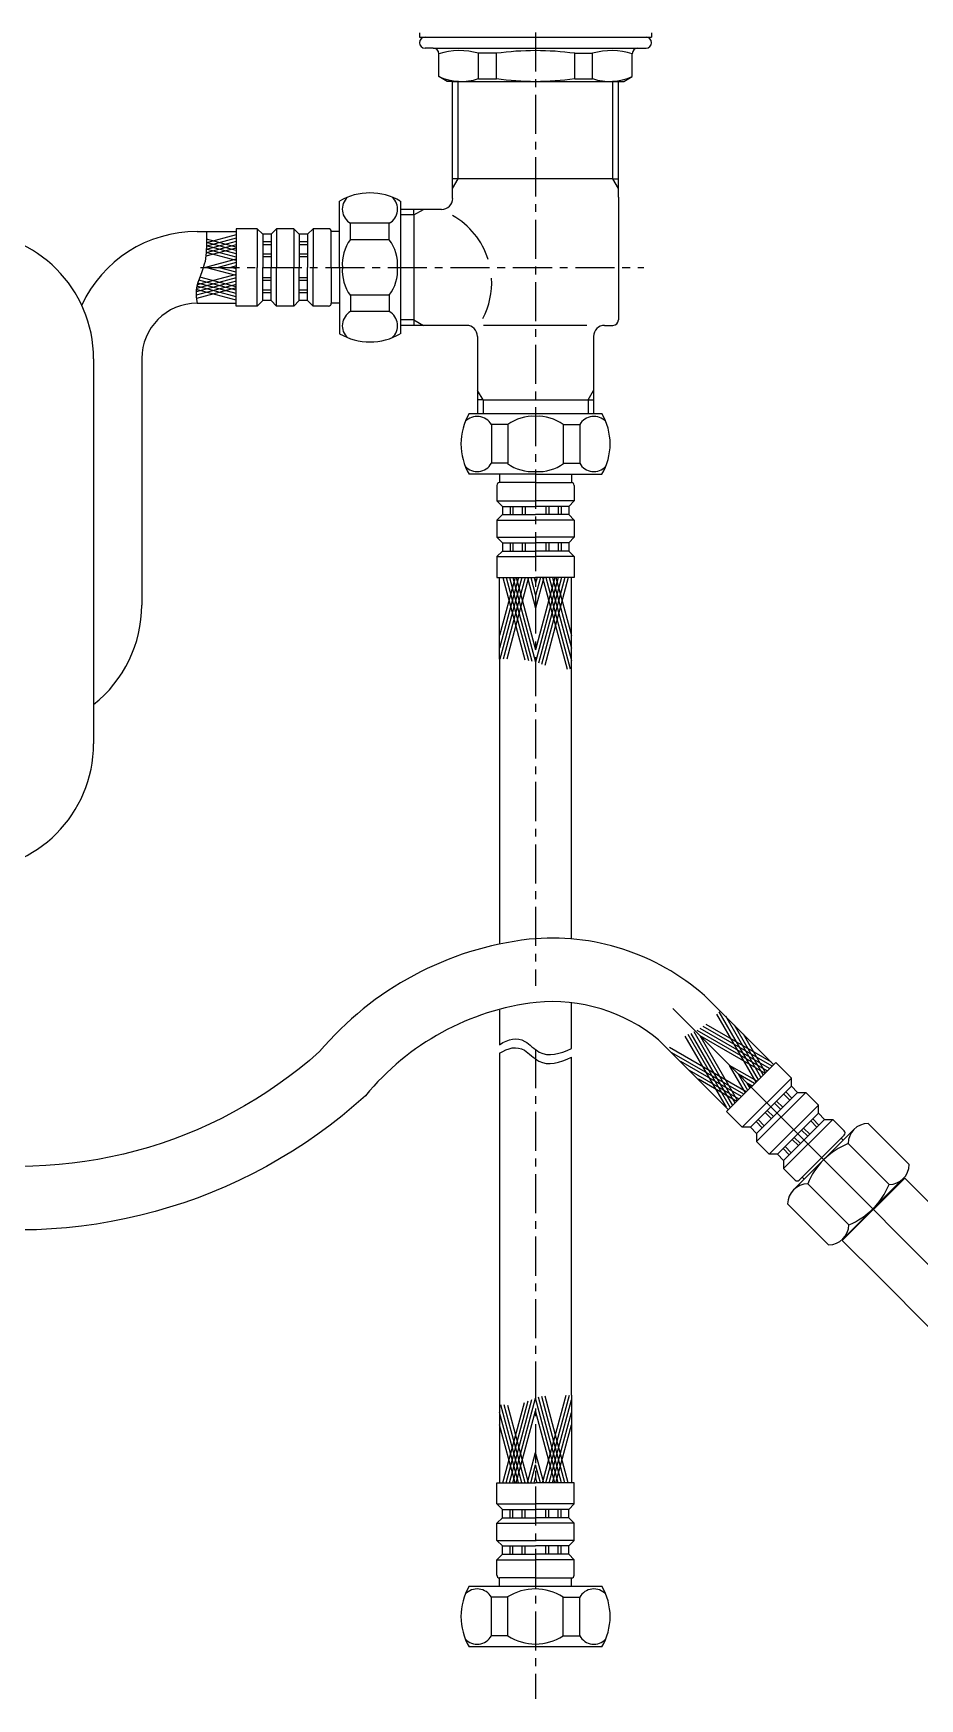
# Model space of a CAD drawing. Header units: inches. Extents: x -1249499 to 290957, y -589671 to 1013543.
# Drawn here: x -1224126.4 to -1224098, y 249216.9 to 249270.2 of the extents above; entities that cross this region are included whole.
import ezdxf

# ---------------------------------------------------------------- set-up
doc = ezdxf.new("R2010")
doc.units = ezdxf.units.IN
doc.header["$MEASUREMENT"] = 0
doc.linetypes.add('CENTER', pattern=[2, 1.25, -0.25, 0.25, -0.25])
for name, color, linetype in [('2', 3, 'Continuous'), ('5', 5, 'Continuous'), ('6', 6, 'Continuous')]:
    doc.layers.add(name, color=color, linetype=linetype)

msp = doc.modelspace()

# ---------------------------------------------------------------- linework, layer by layer
for p, q in [((-1224114.192, 249264.425), (-1224114.192, 249264.602)), ((-1224112.159, 249259.128), (-1224112.159, 249258.067)), ((-1224108.447, 249259.128), (-1224108.447, 249258.067))]:
    msp.add_line(p, q)
at = {"layer": '2', "linetype": 'CENTER'}
for p, q in [((-1224110.303, 249290.272), (-1224110.303, 249239.741)), ((-1224121.026, 249262.746), (-1224106.838, 249262.746)), ((-1224110.303, 249237.715), (-1224110.303, 249216.922))]:
    msp.add_line(p, q, dxfattribs=at)
at = {"layer": '2'}
msp.add_line((-1224093.983, 249227.047), (-1224105.909, 249239.022), dxfattribs=at)
at = {"layer": '5', "color": 2}
for p, q in [((-1224114.015, 249270.259), (-1224114.015, 249270.118)), ((-1224114.015, 249270.118), (-1224106.59, 249270.118)), ((-1224113.839, 249270.118), (-1224106.767, 249270.118)), ((-1224106.59, 249270.259), (-1224106.59, 249270.118)), ((-1224113.573, 249269.764), (-1224113.839, 249269.764)), ((-1224113.573, 249269.764), (-1224106.767, 249269.764)), ((-1224113.397, 249268.857), (-1224113.397, 249269.588)), ((-1224112.126, 249268.789), (-1224112.126, 249269.602)), ((-1224111.556, 249269.602), (-1224112.126, 249269.602)), ((-1224111.556, 249268.789), (-1224111.556, 249269.602)), ((-1224109.05, 249268.789), (-1224109.05, 249269.602)), ((-1224109.05, 249269.602), (-1224108.48, 249269.602)), ((-1224108.48, 249268.789), (-1224108.48, 249269.602)), ((-1224107.209, 249268.857), (-1224107.209, 249269.588)), ((-1224113.131, 249268.704), (-1224113.397, 249268.857)), ((-1224112.955, 249268.704), (-1224113.131, 249268.704)), ((-1224112.955, 249268.704), (-1224107.474, 249268.704)), ((-1224112.955, 249264.956), (-1224112.955, 249268.704)), ((-1224112.126, 249268.789), (-1224111.556, 249268.789)), ((-1224109.05, 249268.789), (-1224108.48, 249268.789)), ((-1224107.651, 249264.997), (-1224107.651, 249268.704)), ((-1224107.474, 249268.704), (-1224107.209, 249268.857)), ((-1224112.778, 249265.58), (-1224112.955, 249265.58)), ((-1224107.828, 249265.58), (-1224112.778, 249265.58)), ((-1224107.828, 249265.58), (-1224107.651, 249265.58)), ((-1224116.573, 249262.746), (-1224116.573, 249264.867)), ((-1224114.628, 249264.867), (-1224114.628, 249260.625)), ((-1224107.651, 249264.997), (-1224107.651, 249261.067)), ((-1224113.568, 249264.602), (-1224114.628, 249264.602)), ((-1224113.308, 249264.602), (-1224114.369, 249264.602)), ((-1224114.192, 249264.425), (-1224114.192, 249261.067)), ((-1224121.134, 249263.895), (-1224119.879, 249263.895)), ((-1224119.879, 249263.794), (-1224120.833, 249263.538)), ((-1224119.879, 249263.983), (-1224119.879, 249262.746)), ((-1224119.207, 249263.983), (-1224119.879, 249263.983)), ((-1224119.207, 249263.983), (-1224119.207, 249262.746)), ((-1224119.03, 249263.807), (-1224119.207, 249263.983)), ((-1224119.03, 249263.807), (-1224119.03, 249262.746)), ((-1224118.765, 249263.807), (-1224119.03, 249263.807)), ((-1224118.765, 249263.807), (-1224118.588, 249263.983)), ((-1224118.765, 249263.807), (-1224118.765, 249262.746)), ((-1224118.04, 249263.983), (-1224118.588, 249263.983)), ((-1224118.588, 249263.983), (-1224118.588, 249262.746)), ((-1224118.04, 249263.983), (-1224118.04, 249262.746)), ((-1224117.864, 249263.807), (-1224118.04, 249263.983)), ((-1224117.864, 249263.807), (-1224117.864, 249262.746)), ((-1224117.598, 249263.807), (-1224117.864, 249263.807)), ((-1224117.598, 249263.807), (-1224117.422, 249263.983)), ((-1224117.598, 249263.807), (-1224117.598, 249262.746)), ((-1224117.422, 249263.983), (-1224117.422, 249262.746)), ((-1224116.927, 249263.983), (-1224117.422, 249263.983)), ((-1224116.838, 249262.746), (-1224116.838, 249263.895)), ((-1224116.573, 249263.895), (-1224116.838, 249263.895)), ((-1224114.982, 249264.16), (-1224116.22, 249264.16)), ((-1224116.22, 249263.63), (-1224116.22, 249264.16)), ((-1224114.982, 249263.63), (-1224114.982, 249264.16)), ((-1224119.879, 249263.365), (-1224120.852, 249263.104)), ((-1224119.879, 249263.472), (-1224120.842, 249263.214)), ((-1224119.879, 249262.969), (-1224120.841, 249263.227)), ((-1224119.879, 249263.58), (-1224120.836, 249263.323)), ((-1224119.879, 249263.076), (-1224120.836, 249263.333)), ((-1224119.879, 249263.687), (-1224120.834, 249263.431)), ((-1224119.879, 249263.398), (-1224120.833, 249263.653)), ((-1224119.879, 249263.29), (-1224120.833, 249263.546)), ((-1224119.879, 249263.183), (-1224120.833, 249263.439)), ((-1224114.982, 249263.63), (-1224116.22, 249263.63)), ((-1224119.879, 249263.008), (-1224120.857, 249262.746)), ((-1224119.879, 249262.484), (-1224120.857, 249262.746)), ((-1224119.879, 249262.901), (-1224120.457, 249262.746)), ((-1224119.879, 249262.591), (-1224120.457, 249262.746)), ((-1224119.879, 249262.794), (-1224120.057, 249262.746)), ((-1224119.879, 249262.698), (-1224120.057, 249262.746)), ((-1224119.879, 249261.508), (-1224119.879, 249262.746)), ((-1224119.207, 249261.508), (-1224119.207, 249262.746)), ((-1224119.03, 249261.685), (-1224119.03, 249262.746)), ((-1224118.765, 249261.685), (-1224118.765, 249262.746)), ((-1224118.588, 249261.508), (-1224118.588, 249262.746)), ((-1224118.04, 249261.508), (-1224118.04, 249262.746)), ((-1224117.864, 249261.685), (-1224117.864, 249262.746)), ((-1224117.598, 249261.685), (-1224117.598, 249262.746)), ((-1224117.422, 249261.508), (-1224117.422, 249262.746)), ((-1224116.838, 249262.746), (-1224116.838, 249261.597)), ((-1224116.573, 249262.746), (-1224116.573, 249260.625)), ((-1224119.879, 249262.309), (-1224121.165, 249261.964)), ((-1224119.879, 249262.202), (-1224121.162, 249261.858)), ((-1224119.879, 249262.416), (-1224121.153, 249262.074)), ((-1224119.879, 249262.094), (-1224121.15, 249261.754)), ((-1224119.879, 249261.805), (-1224121.139, 249262.143)), ((-1224119.879, 249262.523), (-1224121.128, 249262.188)), ((-1224119.879, 249261.912), (-1224121.112, 249262.243)), ((-1224119.879, 249262.02), (-1224121.079, 249262.341)), ((-1224119.879, 249262.127), (-1224121.043, 249262.439)), ((-1224119.879, 249261.698), (-1224121.158, 249262.041)), ((-1224121.134, 249261.597), (-1224119.879, 249261.597)), ((-1224119.03, 249261.685), (-1224119.207, 249261.508)), ((-1224118.765, 249261.685), (-1224119.03, 249261.685)), ((-1224118.765, 249261.685), (-1224118.588, 249261.508)), ((-1224117.864, 249261.685), (-1224118.04, 249261.508)), ((-1224117.598, 249261.685), (-1224117.864, 249261.685)), ((-1224117.598, 249261.685), (-1224117.422, 249261.508)), ((-1224116.573, 249261.597), (-1224116.838, 249261.597)), ((-1224114.982, 249261.862), (-1224116.22, 249261.862)), ((-1224116.22, 249261.862), (-1224116.22, 249261.332)), ((-1224114.982, 249261.862), (-1224114.982, 249261.332)), ((-1224119.207, 249261.508), (-1224119.879, 249261.508)), ((-1224118.04, 249261.508), (-1224118.588, 249261.508)), ((-1224116.927, 249261.508), (-1224117.422, 249261.508)), ((-1224114.982, 249261.332), (-1224116.22, 249261.332)), ((-1224114.192, 249261.067), (-1224114.192, 249260.89)), ((-1224113.568, 249260.89), (-1224114.628, 249260.89)), ((-1224112.778, 249260.89), (-1224114.369, 249260.89)), ((-1224112.513, 249260.89), (-1224112.778, 249260.89)), ((-1224112.159, 249260.536), (-1224112.159, 249258.067)), ((-1224108.662, 249260.89), (-1224111.972, 249260.89)), ((-1224108.447, 249260.536), (-1224108.447, 249258.067)), ((-1224108.093, 249260.89), (-1224107.828, 249260.89)), ((-1224111.982, 249258.503), (-1224112.159, 249258.503)), ((-1224111.982, 249258.503), (-1224108.623, 249258.503)), ((-1224108.623, 249258.503), (-1224108.447, 249258.503)), ((-1224112.424, 249258.067), (-1224108.181, 249258.067)), ((-1224111.717, 249257.713), (-1224111.717, 249256.476)), ((-1224111.187, 249257.713), (-1224111.717, 249257.713)), ((-1224111.187, 249257.713), (-1224111.187, 249256.476)), ((-1224109.419, 249257.713), (-1224109.419, 249256.476)), ((-1224109.419, 249257.713), (-1224108.889, 249257.713)), ((-1224108.889, 249257.713), (-1224108.889, 249256.476)), ((-1224111.187, 249256.476), (-1224111.717, 249256.476)), ((-1224109.419, 249256.476), (-1224108.889, 249256.476)), ((-1224110.303, 249256.122), (-1224112.424, 249256.122)), ((-1224111.54, 249255.769), (-1224111.54, 249255.274)), ((-1224111.452, 249256.122), (-1224111.452, 249255.857)), ((-1224110.303, 249255.857), (-1224111.452, 249255.857)), ((-1224110.303, 249256.122), (-1224108.181, 249256.122)), ((-1224110.303, 249255.857), (-1224109.154, 249255.857)), ((-1224109.154, 249256.122), (-1224109.154, 249255.857)), ((-1224109.065, 249255.769), (-1224109.065, 249255.274)), ((-1224111.54, 249255.274), (-1224110.303, 249255.274)), ((-1224111.364, 249255.097), (-1224111.54, 249255.274)), ((-1224109.065, 249255.274), (-1224110.303, 249255.274)), ((-1224109.242, 249255.097), (-1224109.065, 249255.274)), ((-1224111.364, 249254.832), (-1224111.54, 249254.655)), ((-1224111.54, 249254.655), (-1224111.54, 249254.107)), ((-1224111.54, 249254.655), (-1224110.303, 249254.655)), ((-1224111.364, 249255.097), (-1224111.364, 249254.832)), ((-1224111.364, 249255.097), (-1224110.303, 249255.097)), ((-1224111.364, 249254.832), (-1224110.303, 249254.832)), ((-1224109.242, 249255.097), (-1224110.303, 249255.097)), ((-1224109.242, 249254.832), (-1224110.303, 249254.832)), ((-1224109.065, 249254.655), (-1224110.303, 249254.655)), ((-1224109.242, 249255.097), (-1224109.242, 249254.832)), ((-1224109.242, 249254.832), (-1224109.065, 249254.655)), ((-1224109.065, 249254.655), (-1224109.065, 249254.107)), ((-1224111.54, 249254.107), (-1224110.303, 249254.107)), ((-1224111.364, 249253.93), (-1224111.54, 249254.107)), ((-1224109.065, 249254.107), (-1224110.303, 249254.107)), ((-1224109.242, 249253.93), (-1224109.065, 249254.107)), ((-1224111.364, 249253.665), (-1224111.54, 249253.488)), ((-1224111.364, 249253.93), (-1224110.303, 249253.93)), ((-1224111.364, 249253.93), (-1224111.364, 249253.665)), ((-1224111.364, 249253.665), (-1224110.303, 249253.665)), ((-1224109.242, 249253.93), (-1224110.303, 249253.93)), ((-1224109.242, 249253.665), (-1224110.303, 249253.665)), ((-1224109.242, 249253.93), (-1224109.242, 249253.665)), ((-1224109.242, 249253.665), (-1224109.065, 249253.488)), ((-1224111.54, 249253.488), (-1224111.54, 249252.816)), ((-1224111.54, 249253.488), (-1224110.303, 249253.488)), ((-1224109.065, 249253.488), (-1224110.303, 249253.488)), ((-1224109.065, 249253.488), (-1224109.065, 249252.816)), ((-1224111.54, 249252.816), (-1224110.303, 249252.816)), ((-1224110.954, 249252.816), (-1224111.452, 249250.96)), ((-1224110.847, 249252.816), (-1224111.452, 249250.56)), ((-1224111.452, 249250.201), (-1224111.452, 249252.816)), ((-1224110.74, 249252.816), (-1224111.441, 249250.201)), ((-1224111.351, 249252.816), (-1224110.645, 249250.181)), ((-1224110.633, 249252.816), (-1224111.334, 249250.201)), ((-1224111.244, 249252.816), (-1224110.533, 249250.164)), ((-1224110.526, 249252.816), (-1224111.226, 249250.202)), ((-1224111.136, 249252.816), (-1224110.419, 249250.139)), ((-1224111.029, 249252.816), (-1224110.303, 249250.105)), ((-1224110.922, 249252.816), (-1224110.303, 249250.505)), ((-1224110.565, 249252.816), (-1224110.303, 249251.838)), ((-1224110.458, 249252.816), (-1224110.303, 249252.238)), ((-1224110.351, 249252.816), (-1224110.303, 249252.638)), ((-1224109.684, 249252.816), (-1224110.303, 249250.505)), ((-1224109.576, 249252.816), (-1224110.303, 249250.105)), ((-1224109.065, 249252.816), (-1224110.303, 249252.816)), ((-1224110.255, 249252.816), (-1224110.303, 249252.638)), ((-1224110.041, 249252.816), (-1224110.303, 249251.838)), ((-1224110.148, 249252.816), (-1224110.303, 249252.238)), ((-1224109.469, 249252.816), (-1224110.205, 249250.071)), ((-1224109.362, 249252.816), (-1224110.107, 249250.035)), ((-1224110.08, 249252.816), (-1224109.295, 249249.887)), ((-1224109.255, 249252.816), (-1224110.01, 249249.997)), ((-1224109.973, 249252.816), (-1224109.191, 249249.898)), ((-1224109.866, 249252.816), (-1224109.154, 249250.16)), ((-1224109.758, 249252.816), (-1224109.154, 249250.56)), ((-1224109.651, 249252.816), (-1224109.154, 249250.96)), ((-1224109.154, 249249.902), (-1224109.154, 249252.816)), ((-1224111.452, 249250.201), (-1224111.452, 249241.082)), ((-1224109.154, 249241.248), (-1224109.154, 249249.902)), ((-1224103.244, 249236.665), (-1224104.499, 249238.838)), ((-1224103.168, 249236.74), (-1224104.423, 249238.915)), ((-1224103.092, 249236.816), (-1224104.219, 249238.769)), ((-1224104.198, 249235.863), (-1224105.512, 249238.139)), ((-1224104.066, 249235.842), (-1224105.417, 249238.182)), ((-1224103.991, 249235.918), (-1224105.322, 249238.224)), ((-1224103.915, 249235.993), (-1224105.228, 249238.268)), ((-1224103.839, 249236.069), (-1224105.035, 249238.141)), ((-1224103.71, 249236.198), (-1224105.657, 249237.321)), ((-1224103.786, 249236.122), (-1224105.374, 249237.039)), ((-1224103.587, 249236.322), (-1224104.093, 249237.199)), ((-1224103.216, 249236.692), (-1224104.093, 249237.199)), ((-1224103.862, 249236.046), (-1224105.091, 249236.756)), ((-1224103.292, 249236.617), (-1224103.81, 249236.916)), ((-1224103.511, 249236.397), (-1224103.81, 249236.916)), ((-1224103.367, 249236.541), (-1224103.527, 249236.633)), ((-1224103.435, 249236.473), (-1224103.527, 249236.633)), ((-1224111.244, 249223.83), (-1224110.54, 249226.455)), ((-1224111.136, 249223.83), (-1224110.421, 249226.5)), ((-1224111.029, 249223.83), (-1224110.303, 249226.541)), ((-1224109.576, 249223.83), (-1224110.303, 249226.541)), ((-1224109.469, 249223.83), (-1224110.204, 249226.571)), ((-1224109.362, 249223.83), (-1224110.103, 249226.594)), ((-1224110.08, 249223.83), (-1224109.328, 249226.638)), ((-1224109.973, 249223.83), (-1224109.221, 249226.637)), ((-1224109.866, 249223.83), (-1224109.154, 249226.487)), ((-1224110.847, 249223.83), (-1224111.452, 249226.087)), ((-1224110.74, 249223.83), (-1224111.411, 249226.334)), ((-1224110.633, 249223.83), (-1224111.303, 249226.33)), ((-1224110.526, 249223.83), (-1224111.19, 249226.31)), ((-1224110.922, 249223.83), (-1224110.303, 249226.141)), ((-1224109.684, 249223.83), (-1224110.303, 249226.141)), ((-1224109.758, 249223.83), (-1224109.154, 249226.087)), ((-1224110.954, 249223.83), (-1224111.452, 249225.687)), ((-1224109.651, 249223.83), (-1224109.154, 249225.687)), ((-1224110.565, 249223.83), (-1224110.303, 249224.809)), ((-1224110.041, 249223.83), (-1224110.303, 249224.809)), ((-1224110.458, 249223.83), (-1224110.303, 249224.409)), ((-1224110.148, 249223.83), (-1224110.303, 249224.409)), ((-1224110.351, 249223.83), (-1224110.303, 249224.009)), ((-1224110.255, 249223.83), (-1224110.303, 249224.009))]:
    msp.add_line(p, q, dxfattribs=at)
at = {"layer": '5'}
for p, q in [((-1224124.441, 249259.82), (-1224124.441, 249247.497)), ((-1224122.901, 249259.829), (-1224122.901, 249251.936)), ((-1224109.154, 249237.738), (-1224109.154, 249239.206)), ((-1224102.686, 249237.223), (-1224104.897, 249239.434)), ((-1224111.452, 249238.968), (-1224111.452, 249237.861)), ((-1224102.888, 249237.021), (-1224105.133, 249238.317)), ((-1224102.963, 249236.945), (-1224105.035, 249238.141)), ((-1224102.812, 249237.096), (-1224105.031, 249238.377)), ((-1224102.736, 249237.172), (-1224104.936, 249238.442)), ((-1224102.75, 249237.3), (-1224104.848, 249238.511)), ((-1224103.016, 249236.892), (-1224103.937, 249238.486)), ((-1224102.94, 249236.968), (-1224103.654, 249238.203)), ((-1224111.452, 249237.585), (-1224111.452, 249226.338)), ((-1224106.366, 249238.016), (-1224104.129, 249235.779)), ((-1224103.559, 249236.349), (-1224106.018, 249237.769)), ((-1224103.635, 249236.273), (-1224105.939, 249237.604)), ((-1224109.154, 249226.637), (-1224109.154, 249237.458)), ((-1224104.191, 249235.717), (-1224102.616, 249237.292)), ((-1224102.117, 249236.793), (-1224102.616, 249237.292)), ((-1224102.117, 249236.793), (-1224103.692, 249235.218)), ((-1224102.117, 249236.531), (-1224103.43, 249235.218)), ((-1224102.117, 249236.531), (-1224102.117, 249236.793)), ((-1224101.92, 249236.334), (-1224102.117, 249236.531)), ((-1224101.658, 249236.334), (-1224103.233, 249234.759)), ((-1224101.92, 249236.334), (-1224103.233, 249235.021)), ((-1224101.92, 249236.334), (-1224101.658, 249236.334)), ((-1224101.251, 249235.927), (-1224101.658, 249236.334)), ((-1224103.692, 249235.218), (-1224104.191, 249235.717)), ((-1224101.251, 249235.927), (-1224102.826, 249234.352)), ((-1224101.251, 249235.665), (-1224102.564, 249234.352)), ((-1224100.792, 249235.468), (-1224102.367, 249233.893)), ((-1224101.054, 249235.468), (-1224102.367, 249234.155)), ((-1224101.251, 249235.665), (-1224101.251, 249235.927)), ((-1224101.054, 249235.468), (-1224101.251, 249235.665)), ((-1224101.054, 249235.468), (-1224100.792, 249235.468)), ((-1224100.424, 249235.1), (-1224100.792, 249235.468)), ((-1224103.43, 249235.218), (-1224103.692, 249235.218)), ((-1224103.233, 249235.021), (-1224103.43, 249235.218)), ((-1224103.233, 249235.021), (-1224103.233, 249234.759)), ((-1224100.114, 249235.148), (-1224102.047, 249233.215)), ((-1224100.424, 249234.969), (-1224101.868, 249233.525)), ((-1224098.348, 249234.026), (-1224099.661, 249235.338)), ((-1224102.826, 249234.352), (-1224103.233, 249234.759)), ((-1224100.457, 249234.805), (-1224100.523, 249234.87)), ((-1224100.303, 249234.696), (-1224098.991, 249233.383)), ((-1224102.564, 249234.352), (-1224102.826, 249234.352)), ((-1224102.367, 249234.155), (-1224102.564, 249234.352)), ((-1224102.367, 249234.155), (-1224102.367, 249233.893)), ((-1224101.999, 249233.525), (-1224102.367, 249233.893)), ((-1224101.704, 249233.558), (-1224101.769, 249233.623)), ((-1224101.595, 249233.404), (-1224100.282, 249232.092)), ((-1224100.489, 249231.59), (-1224098.489, 249233.59)), ((-1224100.444, 249231.67), (-1224098.569, 249233.545)), ((-1224098.569, 249233.545), (-1224098.552, 249233.528)), ((-1224095.677, 249230.778), (-1224098.489, 249233.59)), ((-1224100.925, 249231.449), (-1224102.237, 249232.762)), ((-1224100.489, 249231.59), (-1224099.302, 249230.403)), ((-1224100.444, 249231.67), (-1224100.427, 249231.653)), ((-1224097.677, 249228.778), (-1224099.302, 249230.403)), ((-1224111.351, 249223.83), (-1224110.66, 249226.409)), ((-1224109.255, 249223.83), (-1224110, 249226.612)), ((-1224109.154, 249226.637), (-1224109.154, 249223.83)), ((-1224111.452, 249226.338), (-1224111.452, 249223.83)), ((-1224111.54, 249223.158), (-1224111.54, 249223.83)), ((-1224111.54, 249223.83), (-1224110.303, 249223.83)), ((-1224109.065, 249223.83), (-1224110.303, 249223.83)), ((-1224109.065, 249223.158), (-1224109.065, 249223.83)), ((-1224111.364, 249222.982), (-1224111.54, 249223.158)), ((-1224111.54, 249223.158), (-1224110.303, 249223.158)), ((-1224111.364, 249222.717), (-1224111.54, 249222.54)), ((-1224111.364, 249222.717), (-1224111.364, 249222.982)), ((-1224111.364, 249222.982), (-1224110.303, 249222.982)), ((-1224111.364, 249222.717), (-1224110.303, 249222.717)), ((-1224109.065, 249223.158), (-1224110.303, 249223.158)), ((-1224109.242, 249222.982), (-1224110.303, 249222.982)), ((-1224109.242, 249222.717), (-1224110.303, 249222.717)), ((-1224109.242, 249222.982), (-1224109.065, 249223.158)), ((-1224109.242, 249222.717), (-1224109.242, 249222.982)), ((-1224109.242, 249222.717), (-1224109.065, 249222.54)), ((-1224111.54, 249222.54), (-1224110.303, 249222.54)), ((-1224111.54, 249221.992), (-1224111.54, 249222.54)), ((-1224109.065, 249222.54), (-1224110.303, 249222.54)), ((-1224109.065, 249221.992), (-1224109.065, 249222.54)), ((-1224111.364, 249221.815), (-1224111.54, 249221.992)), ((-1224111.54, 249221.992), (-1224110.303, 249221.992)), ((-1224111.364, 249221.55), (-1224111.364, 249221.815)), ((-1224111.364, 249221.815), (-1224110.303, 249221.815)), ((-1224109.065, 249221.992), (-1224110.303, 249221.992)), ((-1224109.242, 249221.815), (-1224110.303, 249221.815)), ((-1224109.242, 249221.815), (-1224109.065, 249221.992)), ((-1224109.242, 249221.55), (-1224109.242, 249221.815)), ((-1224111.364, 249221.55), (-1224111.54, 249221.373)), ((-1224111.54, 249220.878), (-1224111.54, 249221.373)), ((-1224111.54, 249221.373), (-1224110.303, 249221.373)), ((-1224111.364, 249221.55), (-1224110.303, 249221.55)), ((-1224109.242, 249221.55), (-1224110.303, 249221.55)), ((-1224109.065, 249221.373), (-1224110.303, 249221.373)), ((-1224109.242, 249221.55), (-1224109.065, 249221.373)), ((-1224109.065, 249220.878), (-1224109.065, 249221.373)), ((-1224112.424, 249220.524), (-1224108.181, 249220.524)), ((-1224111.452, 249220.524), (-1224111.452, 249220.79)), ((-1224110.303, 249220.79), (-1224111.452, 249220.79)), ((-1224110.303, 249220.79), (-1224109.154, 249220.79)), ((-1224109.154, 249220.524), (-1224109.154, 249220.79)), ((-1224111.187, 249220.171), (-1224111.717, 249220.171)), ((-1224111.717, 249218.933), (-1224111.717, 249220.171)), ((-1224111.187, 249218.933), (-1224111.187, 249220.171)), ((-1224109.419, 249220.171), (-1224108.889, 249220.171)), ((-1224109.419, 249218.933), (-1224109.419, 249220.171)), ((-1224108.889, 249218.933), (-1224108.889, 249220.171)), ((-1224111.187, 249218.933), (-1224111.717, 249218.933)), ((-1224109.419, 249218.933), (-1224108.889, 249218.933)), ((-1224108.181, 249218.58), (-1224112.424, 249218.58))]:
    msp.add_line(p, q, dxfattribs=at)
for points in [[(-1224106.366, 249238.016, 0.199831), (-1224110.285, 249239.216, 0.194113), (-1224115.742, 249236.228, -0.239587), (-1224130.15, 249232.263, -0.330666), (-1224140.475, 249243.433)], [(-1224104.897, 249239.434, 0.208609), (-1224110.503, 249241.237, 0.190577), (-1224117.212, 249237.64, -0.237412), (-1224129.758, 249234.258, -0.331078), (-1224138.454, 249243.651)]]:
    msp.add_lwpolyline(points, format="xyb", dxfattribs=at)
at = {"layer": '5', "color": 2}
for centre, radius, start, end in [((-1224113.839, 249269.941), 0.177, 90, 270), ((-1224106.767, 249269.941), 0.177, 270, 90), ((-1224113.573, 249269.588), 0.177, 0, 90), ((-1224112.741, 249267.434), 2.253, 74.1648, 106.9287), ((-1224110.303, 249260.46), 9.227, 82.1944, 97.8056), ((-1224107.865, 249267.434), 2.253, 73.0713, 105.8352), ((-1224107.032, 249269.588), 0.177, 90, 180), ((-1224112.674, 249270.461), 1.759, 245.753, 288.1562), ((-1224110.303, 249277.931), 9.227, 262.1944, 277.8056), ((-1224107.932, 249270.461), 1.759, 251.8438, 294.247), ((-1224115.601, 249263.217), 1.915, 59.4898, 120.5102), ((-1224115.967, 249264.612), 0.518, 132.4834, 240.7533), ((-1224115.235, 249264.612), 0.518, 299.2467, 47.5166), ((-1224113.308, 249264.956), 0.354, 270, 0), ((-1224114.187, 249262.255), 2.481, 17.5086, 60.2306), ((-1224116.927, 249263.895), 0.0884, 0, 90), ((-1224115.099, 249262.838), 1.388, 144.4501, 183.7865), ((-1224116.039, 249262.833), 1.324, 356.2228, 36.9969), ((-1224115.099, 249262.654), 1.388, 176.2135, 215.5499), ((-1224116.039, 249262.659), 1.324, 323.0031, 3.7772), ((-1224114.187, 249262.255), 2.481, 332.6086, 3.3831), ((-1224116.927, 249261.597), 0.0884, 270, 0), ((-1224115.967, 249260.88), 0.518, 119.2467, 227.5166), ((-1224115.235, 249260.88), 0.518, 312.4834, 60.7533), ((-1224107.828, 249261.067), 0.177, 270, 0), ((-1224115.601, 249262.275), 1.915, 239.4898, 300.5102), ((-1224112.513, 249260.536), 0.354, 0, 90), ((-1224108.093, 249260.536), 0.354, 90, 180), ((-1224110.774, 249257.095), 1.915, 149.4898, 210.5102), ((-1224112.169, 249257.46), 0.518, 29.2467, 137.5166), ((-1224110.39, 249256.656), 1.324, 86.2228, 126.9969), ((-1224110.216, 249256.656), 1.324, 53.0031, 93.7772), ((-1224108.437, 249257.46), 0.518, 42.4834, 150.7533), ((-1224109.831, 249257.095), 1.915, 329.4898, 30.5102), ((-1224112.169, 249256.729), 0.518, 222.4834, 330.7533), ((-1224110.395, 249257.596), 1.388, 234.4501, 273.7865), ((-1224110.211, 249257.596), 1.388, 266.2135, 305.5499), ((-1224108.437, 249256.729), 0.518, 209.2467, 317.5166), ((-1224111.452, 249255.769), 0.0884, 90, 180), ((-1224109.154, 249255.769), 0.0884, 0, 90)]:
    msp.add_arc(centre, radius, start, end, dxfattribs=at)
at = {"layer": '5'}
for centre, radius, start, end in [((-1224128.507, 249259.82), 4.066, 0, 90), ((-1224121.134, 249259.829), 4.066, 90, 155.1295), ((-1224121.134, 249259.829), 1.768, 90, 180), ((-1224126.968, 249251.936), 4.066, 308.4092, 0), ((-1224128.507, 249247.497), 4.066, 270, 0), ((-1224100.49, 249235.034), 0.0928, 315, 45), ((-1224099.653, 249234.687), 0.652, 90.6541, 179.2613), ((-1224099.415, 249232.516), 2.354, 112.1732, 157.8268), ((-1224099, 249234.033), 0.652, 270.7387, 359.3459), ((-1224101.586, 249232.754), 0.652, 90.6541, 179.3459), ((-1224101.934, 249233.591), 0.0928, 225, 315), ((-1224101.171, 249234.272), 2.354, 292.1732, 337.8268), ((-1224100.932, 249232.101), 0.652, 270.6541, 359.3459), ((-1224110.774, 249219.552), 1.915, 149.4898, 210.5102), ((-1224111.452, 249220.878), 0.0884, 180, 270), ((-1224109.154, 249220.878), 0.0884, 270, 0), ((-1224109.831, 249219.552), 1.915, 329.4898, 30.5102), ((-1224112.169, 249219.918), 0.518, 29.2467, 137.5166), ((-1224110.317, 249218.773), 1.662, 57.2754, 122.1366), ((-1224108.437, 249219.918), 0.518, 42.4834, 150.7533), ((-1224112.169, 249219.186), 0.518, 222.4834, 330.7533), ((-1224110.303, 249220.296), 1.624, 237.0266, 302.9734), ((-1224108.437, 249219.186), 0.518, 209.2467, 317.5166)]:
    msp.add_arc(centre, radius, start, end, dxfattribs=at)
for points, knots in [([(-1224111.452, 249237.861), (-1224111.172, 249238.049), (-1224110.739, 249238.16), (-1224110.073, 249237.403), (-1224109.524, 249237.57), (-1224109.154, 249237.738)], [6.271384, 6.271384, 6.271384, 6.271384, 11.762581, 15.007046, 21.05255, 21.05255, 21.05255, 21.05255]), ([(-1224111.452, 249237.585), (-1224111.178, 249237.764), (-1224110.751, 249237.867), (-1224110.086, 249237.111), (-1224109.53, 249237.286), (-1224109.154, 249237.458)], [6.384002, 6.384002, 6.384002, 6.384002, 11.762581, 15.007046, 21.146429, 21.146429, 21.146429, 21.146429])]:
    msp.add_open_spline(points, degree=3, knots=knots, dxfattribs=at)
at = {"layer": '6'}
for p, q in [((-1224112.778, 249265.58), (-1224112.778, 249268.704)), ((-1224107.828, 249265.58), (-1224107.828, 249268.704)), ((-1224112.955, 249265.274), (-1224112.778, 249265.58)), ((-1224107.651, 249265.274), (-1224107.828, 249265.58)), ((-1224114.192, 249264.425), (-1224114.628, 249264.425)), ((-1224114.192, 249264.425), (-1224113.886, 249264.602)), ((-1224118.765, 249263.563), (-1224119.03, 249263.563)), ((-1224118.765, 249263.474), (-1224119.03, 249263.474)), ((-1224118.765, 249263.169), (-1224119.03, 249263.169)), ((-1224117.598, 249263.563), (-1224117.864, 249263.563)), ((-1224117.598, 249263.474), (-1224117.864, 249263.474)), ((-1224117.598, 249263.169), (-1224117.864, 249263.169)), ((-1224118.765, 249263.08), (-1224119.03, 249263.08)), ((-1224117.598, 249263.08), (-1224117.864, 249263.08)), ((-1224118.765, 249262.412), (-1224119.03, 249262.412)), ((-1224118.765, 249262.323), (-1224119.03, 249262.323)), ((-1224117.598, 249262.412), (-1224117.864, 249262.412)), ((-1224117.598, 249262.323), (-1224117.864, 249262.323)), ((-1224118.765, 249262.018), (-1224119.03, 249262.018)), ((-1224118.765, 249261.929), (-1224119.03, 249261.929)), ((-1224117.598, 249262.018), (-1224117.864, 249262.018)), ((-1224117.598, 249261.929), (-1224117.864, 249261.929)), ((-1224114.192, 249261.067), (-1224114.628, 249261.067)), ((-1224114.192, 249261.067), (-1224113.886, 249260.89)), ((-1224111.982, 249258.503), (-1224112.159, 249258.809)), ((-1224111.982, 249258.503), (-1224111.982, 249258.067)), ((-1224108.623, 249258.503), (-1224108.447, 249258.809)), ((-1224108.623, 249258.503), (-1224108.623, 249258.067)), ((-1224111.119, 249255.097), (-1224111.119, 249254.832)), ((-1224111.031, 249255.097), (-1224111.031, 249254.832)), ((-1224110.726, 249255.097), (-1224110.726, 249254.832)), ((-1224110.637, 249255.097), (-1224110.637, 249254.832)), ((-1224109.969, 249255.097), (-1224109.969, 249254.832)), ((-1224109.88, 249255.097), (-1224109.88, 249254.832)), ((-1224109.575, 249255.097), (-1224109.575, 249254.832)), ((-1224109.486, 249255.097), (-1224109.486, 249254.832)), ((-1224111.119, 249253.93), (-1224111.119, 249253.665)), ((-1224111.031, 249253.93), (-1224111.031, 249253.665)), ((-1224110.726, 249253.93), (-1224110.726, 249253.665)), ((-1224110.637, 249253.93), (-1224110.637, 249253.665)), ((-1224109.969, 249253.93), (-1224109.969, 249253.665)), ((-1224109.88, 249253.93), (-1224109.88, 249253.665)), ((-1224109.575, 249253.93), (-1224109.575, 249253.665)), ((-1224109.486, 249253.93), (-1224109.486, 249253.665)), ((-1224102.46, 249235.795), (-1224102.657, 249235.991)), ((-1224102.394, 249235.86), (-1224102.591, 249236.057)), ((-1224102.167, 249236.087), (-1224102.364, 249236.284)), ((-1224102.102, 249236.153), (-1224102.299, 249236.35)), ((-1224102.986, 249235.268), (-1224103.183, 249235.465)), ((-1224102.759, 249235.495), (-1224102.956, 249235.692)), ((-1224102.694, 249235.561), (-1224102.891, 249235.758)), ((-1224101.235, 249235.286), (-1224101.432, 249235.483)), ((-1224103.052, 249235.203), (-1224103.249, 249235.399)), ((-1224101.593, 249234.928), (-1224101.79, 249235.125)), ((-1224101.528, 249234.994), (-1224101.725, 249235.191)), ((-1224101.301, 249235.221), (-1224101.498, 249235.418)), ((-1224102.185, 249234.336), (-1224102.382, 249234.533)), ((-1224102.12, 249234.402), (-1224102.317, 249234.599)), ((-1224101.893, 249234.629), (-1224102.09, 249234.826)), ((-1224101.827, 249234.694), (-1224102.024, 249234.891)), ((-1224111.119, 249222.717), (-1224111.119, 249222.982)), ((-1224111.031, 249222.717), (-1224111.031, 249222.982)), ((-1224110.726, 249222.717), (-1224110.726, 249222.982)), ((-1224110.637, 249222.717), (-1224110.637, 249222.982)), ((-1224109.969, 249222.717), (-1224109.969, 249222.982)), ((-1224109.88, 249222.717), (-1224109.88, 249222.982)), ((-1224109.575, 249222.717), (-1224109.575, 249222.982)), ((-1224109.486, 249222.717), (-1224109.486, 249222.982)), ((-1224111.119, 249221.55), (-1224111.119, 249221.815)), ((-1224111.031, 249221.55), (-1224111.031, 249221.815)), ((-1224110.726, 249221.55), (-1224110.726, 249221.815)), ((-1224110.637, 249221.55), (-1224110.637, 249221.815)), ((-1224109.969, 249221.55), (-1224109.969, 249221.815)), ((-1224109.88, 249221.55), (-1224109.88, 249221.815)), ((-1224109.575, 249221.55), (-1224109.575, 249221.815)), ((-1224109.486, 249221.55), (-1224109.486, 249221.815))]:
    msp.add_line(p, q, dxfattribs=at)
msp.add_open_spline([(-1224120.834, 249263.895), (-1224120.834, 249263.744), (-1224120.831, 249263.419), (-1224120.838, 249262.77), (-1224121.215, 249262.148), (-1224121.152, 249261.783), (-1224121.134, 249261.597)], degree=3, knots=[1.84921, 1.84921, 1.84921, 1.84921, 3.130144, 7.367218, 12.836917, 14.05555, 14.05555, 14.05555, 14.05555], dxfattribs=at)
at = {"layer": 'DEFPOINTS', "color": 0, "linetype": 'ByBlock'}
msp.add_point((-1224110.303, 249216.922), dxfattribs=at)
msp.add_point((-1224110.303, 249216.922), dxfattribs=at)

doc.saveas('drawing.dxf')
